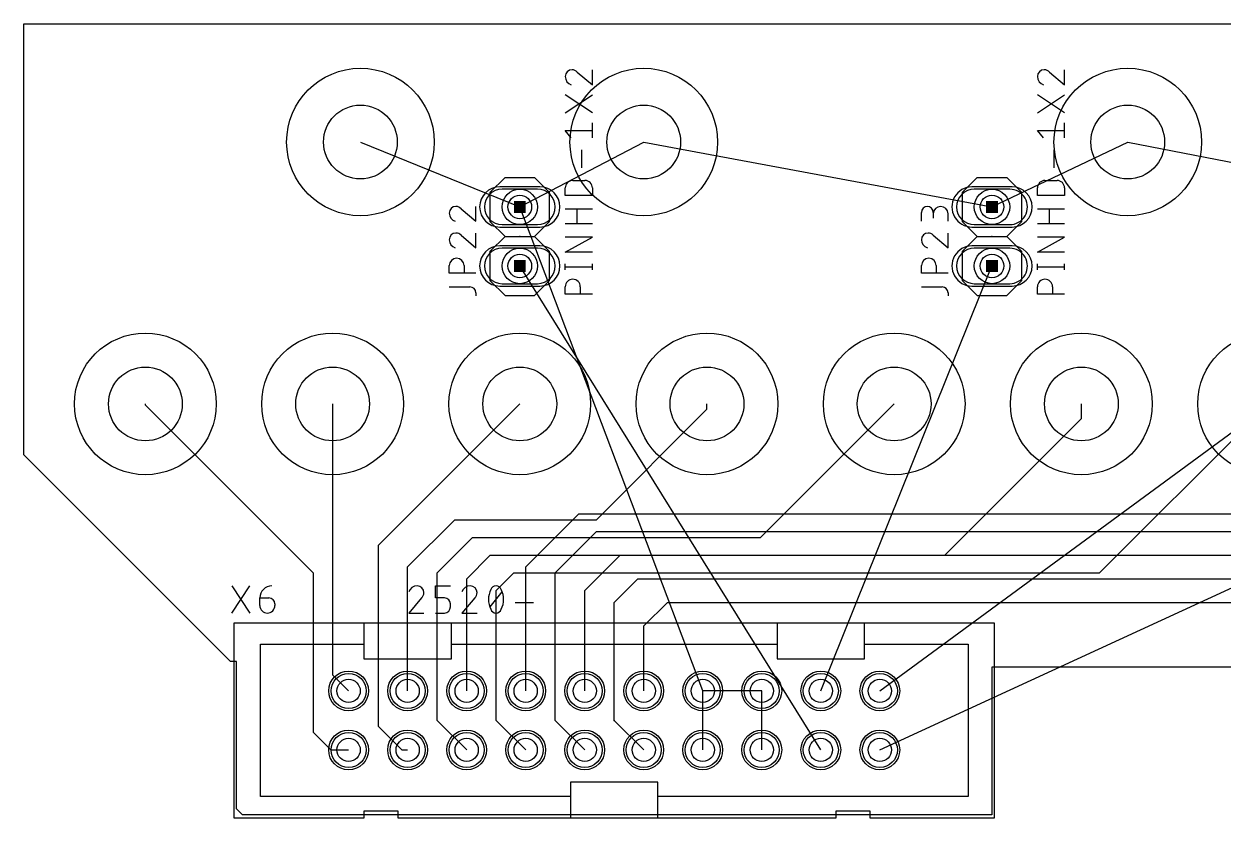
# Model space of a CAD drawing. Extents: x -1.9 to 15.8, y 0 to 5.9.
# Drawn here: x -1.95 to 0.081, y 4.545 to 5.89 of the extents above; entities that cross this region are included whole.
import ezdxf

# ---------------------------------------------------------------- set-up
doc = ezdxf.new("R2010")
doc.units = 0
for name, color, linetype in [('1', 12, 'CONTINUOUS'), ('15', 30, 'CONTINUOUS'), ('17', 110, 'CONTINUOUS'), ('18', 110, 'CONTINUOUS'), ('19', 53, 'CONTINUOUS'), ('21', 253, 'CONTINUOUS'), ('23', 53, 'CONTINUOUS'), ('25', 253, 'CONTINUOUS'), ('27', 253, 'CONTINUOUS'), ('29', 253, 'CONTINUOUS'), ('30', 253, 'CONTINUOUS'), ('44', 253, 'CONTINUOUS'), ('46', 140, 'CONTINUOUS'), ('51', 253, 'CONTINUOUS')]:
    doc.layers.add(name, color=color, linetype=linetype)

# ---------------------------------------------------------------- blocks, each defined once
blk = doc.blocks.new('RECT')
blk.add_solid([(-0.5, -0.5), (0.5, -0.5), (-0.5, 0.5), (0.5, 0.5)])
blk = doc.blocks.new('LONGP100')
blk.add_lwpolyline([(-0.5, -0.5), (0.5, -0.5, 1), (0.5, 0.5), (-0.5, 0.5, 1)], format="xyb", close=True)
blk = doc.blocks.new('ROUNDP')
blk.add_circle((0, 0), 0.5)
blk = doc.blocks.new('ROUNDV')
blk.add_circle((0, 0), 0.5)

msp = doc.modelspace()

# ---------------------------------------------------------------- linework, layer by layer
at = {"layer": '1'}
for p, q in [((-1.744313, 5.244313), (-1.744313, 5.24625)), ((-1.744313, 5.244313), (-1.46, 4.96)), ((-1.427165, 5.24625), (-1.427165, 4.787165)), ((-1.110017, 5.24625), (-1.35, 5.006267)), ((-0.79287, 5.23713), (-0.79287, 5.24625)), ((-0.701972, 5.02), (-0.475722, 5.24625)), ((-0.158574, 5.221426), (-0.158574, 5.24625)), ((-0.127676, 4.96), (0.158574, 5.24625)), ((-0.98, 5.05), (-0.79287, 5.23713)), ((-0.39, 4.99), (-0.158574, 5.221426)), ((-1.3, 4.97), (-1.22, 5.05)), ((-1.22, 5.05), (-0.98, 5.05)), ((-1.25, 4.96), (-1.19, 5.02)), ((-1.19, 5.02), (-0.701972, 5.02)), ((-1.35, 5.006267), (-1.35, 4.7)), ((-1.2, 4.95), (-1.16, 4.99)), ((-1.16, 4.99), (-0.39, 4.99)), ((-1.46, 4.96), (-1.46, 4.69)), ((-1.3, 4.76), (-1.3, 4.97)), ((-1.25, 4.71), (-1.25, 4.96)), ((-1.15, 4.93), (-1.12, 4.96)), ((-1.12, 4.96), (-0.127676, 4.96)), ((-1.2, 4.76), (-1.2, 4.95)), ((-1.15, 4.71), (-1.15, 4.93)), ((-1.427165, 4.787165), (-1.4, 4.76)), ((-1.35, 4.7), (-1.31, 4.66)), ((-1.2, 4.66), (-1.25, 4.71)), ((-1.1, 4.66), (-1.15, 4.71)), ((-1.46, 4.69), (-1.43, 4.66)), ((-1.43, 4.66), (-1.4, 4.66)), ((-1.31, 4.66), (-1.3, 4.66))]:
    msp.add_line(p, q, dxfattribs=at)
at = {"layer": '15'}
for p, q in [((-1.1, 4.97), (-1.01, 5.06)), ((-1.01, 5.06), (0.3, 5.06)), ((-1.05, 4.96), (-0.98, 5.03)), ((-0.98, 5.03), (0.62, 5.03)), ((-1, 4.93), (-0.94, 4.99)), ((-0.94, 4.99), (0.853767, 4.99)), ((-1.1, 4.76), (-1.1, 4.97)), ((-1.05, 4.71), (-1.05, 4.96)), ((-0.95, 4.91), (-0.91, 4.95)), ((-0.91, 4.95), (1.130915, 4.95)), ((-1, 4.76), (-1, 4.93)), ((-0.95, 4.71), (-0.95, 4.91)), ((-0.9, 4.87), (-0.86, 4.91)), ((-0.86, 4.91), (1.48, 4.91)), ((-0.9, 4.76), (-0.9, 4.87)), ((-1, 4.66), (-1.05, 4.71)), ((-0.9, 4.66), (-0.95, 4.71))]:
    msp.add_line(p, q, dxfattribs=at)
at = {"layer": '19'}
for p, q in [((-1.38, 5.69), (-1.11, 5.58)), ((-1.11, 5.58), (-0.9, 5.69)), ((-0.9, 5.69), (-0.31, 5.58)), ((-0.31, 5.58), (-0.08, 5.69)), ((-0.08, 5.69), (0.48, 5.58)), ((-0.8, 4.76), (-1.11, 5.58)), ((-0.6, 4.66), (-1.11, 5.48)), ((-0.6, 4.76), (-0.31, 5.48)), ((-0.5, 4.66), (1.28, 5.48)), ((-0.5, 4.76), (0.48, 5.48)), ((-0.7, 4.76), (-0.8, 4.76)), ((-0.8, 4.66), (-0.8, 4.76)), ((-0.7, 4.66), (-0.7, 4.76))]:
    msp.add_line(p, q, dxfattribs=at)
at = {"layer": '21'}
for p, q in [((-1.16, 5.605), (-1.135, 5.63)), ((-1.135, 5.63), (-1.085, 5.63)), ((-1.085, 5.63), (-1.06, 5.605)), ((-0.36, 5.605), (-0.335, 5.63)), ((-0.335, 5.63), (-0.285, 5.63)), ((-0.285, 5.63), (-0.26, 5.605)), ((-1.16, 5.555), (-1.16, 5.605)), ((-1.06, 5.605), (-1.06, 5.555)), ((-0.36, 5.555), (-0.36, 5.605)), ((-0.26, 5.605), (-0.26, 5.555)), ((-1.135, 5.53), (-1.16, 5.555)), ((-1.06, 5.555), (-1.085, 5.53)), ((-0.335, 5.53), (-0.36, 5.555)), ((-0.26, 5.555), (-0.285, 5.53)), ((-1.16, 5.505), (-1.135, 5.53)), ((-1.135, 5.53), (-1.085, 5.53)), ((-1.085, 5.53), (-1.06, 5.505)), ((-0.36, 5.505), (-0.335, 5.53)), ((-0.335, 5.53), (-0.285, 5.53)), ((-0.285, 5.53), (-0.26, 5.505)), ((-1.16, 5.455), (-1.16, 5.505)), ((-1.06, 5.505), (-1.06, 5.455)), ((-0.36, 5.455), (-0.36, 5.505)), ((-0.26, 5.505), (-0.26, 5.455)), ((-1.16, 5.455), (-1.135, 5.43)), ((-1.085, 5.43), (-1.06, 5.455)), ((-0.36, 5.455), (-0.335, 5.43)), ((-0.285, 5.43), (-0.26, 5.455)), ((-1.135, 5.43), (-1.085, 5.43)), ((-0.335, 5.43), (-0.285, 5.43)), ((-1.593701, 4.875354), (-1.374134, 4.875354)), ((-1.593701, 4.544646), (-1.593701, 4.875354)), ((-1.374134, 4.875354), (-1.225866, 4.875354)), ((-1.374134, 4.875354), (-1.374134, 4.814331)), ((-1.225866, 4.875354), (-0.674134, 4.875354)), ((-1.225866, 4.814331), (-1.225866, 4.875354)), ((-0.674134, 4.875354), (-0.525866, 4.875354)), ((-0.674134, 4.875354), (-0.674134, 4.814331)), ((-0.525866, 4.875354), (-0.306299, 4.875354)), ((-0.525866, 4.814331), (-0.525866, 4.875354)), ((-0.306299, 4.875354), (-0.306299, 4.544646)), ((-1.549409, 4.838937), (-1.374409, 4.838937)), ((-1.549409, 4.581063), (-1.549409, 4.838937)), ((-1.225787, 4.838937), (-0.674213, 4.838937)), ((-0.525591, 4.838937), (-0.350591, 4.838937)), ((-0.350591, 4.838937), (-0.350591, 4.581063)), ((-1.374134, 4.814331), (-1.225866, 4.814331)), ((-0.674134, 4.814331), (-0.525866, 4.814331)), ((-0.875866, 4.605669), (-1.024134, 4.605669)), ((-1.024134, 4.605669), (-1.024134, 4.544646)), ((-0.875866, 4.544646), (-0.875866, 4.605669)), ((-1.024134, 4.581063), (-1.549409, 4.581063)), ((-0.350591, 4.581063), (-0.875866, 4.581063)), ((-1.31622, 4.556457), (-1.374449, 4.556457)), ((-1.374449, 4.556457), (-1.374449, 4.544646)), ((-1.31622, 4.544646), (-1.31622, 4.556457)), ((-0.51622, 4.556457), (-0.574449, 4.556457)), ((-0.574449, 4.556457), (-0.574449, 4.544646)), ((-0.51622, 4.544646), (-0.51622, 4.556457)), ((-1.374449, 4.544646), (-1.593701, 4.544646)), ((-1.024134, 4.544646), (-1.31622, 4.544646)), ((-0.875866, 4.544646), (-1.024134, 4.544646)), ((-0.574449, 4.544646), (-0.875866, 4.544646)), ((-0.306299, 4.544646), (-0.51622, 4.544646))]:
    msp.add_line(p, q, dxfattribs=at)
at = {"layer": '23'}
for p in [(-1.11, 5.53), (-0.31, 5.53), (-0.95, 4.71)]:
    msp.add_point(p, dxfattribs=at)
at = {"layer": '25'}
for p, q in [((-1.2095, 5.577044), (-1.1845, 5.555794)), ((-1.1845, 5.555794), (-1.1845, 5.580794)), ((-0.4295, 5.555794), (-0.4295, 5.570794)), ((-0.4095, 5.570794), (-0.4095, 5.560794)), ((-0.3845, 5.555794), (-0.3845, 5.568294)), ((-1.2095, 5.532044), (-1.1845, 5.510794)), ((-1.1845, 5.510794), (-1.1845, 5.535794)), ((-0.4095, 5.532044), (-0.3845, 5.510794)), ((-0.3845, 5.510794), (-0.3845, 5.535794)), ((-1.2295, 5.468044), (-1.2295, 5.480544)), ((-1.1845, 5.468044), (-1.2295, 5.468044)), ((-1.2045, 5.480544), (-1.2045, 5.468044)), ((-0.4295, 5.468044), (-0.4295, 5.480544)), ((-0.3845, 5.468044), (-0.4295, 5.468044)), ((-0.4045, 5.480544), (-0.4045, 5.468044)), ((-1.2295, 5.4445), (-1.1945, 5.4445)), ((-0.4295, 5.4445), (-0.3945, 5.4445)), ((-1.1845, 5.4345), (-1.1845, 5.4295)), ((-0.3845, 5.4345), (-0.3845, 5.4295)), ((-1.598, 4.892), (-1.567333, 4.938)), ((-1.598, 4.938), (-1.567333, 4.892)), ((-1.550445, 4.917555), (-1.535111, 4.917555)), ((-1.550445, 4.904778), (-1.550445, 4.917555)), ((-1.524889, 4.907333), (-1.524889, 4.904778))]:
    msp.add_line(p, q, dxfattribs=at)
for centre, radius, start, end in [((-1.21825, 5.569544), 0.01125, 90, 180), ((-1.215047, 5.569544), 0.014453, 180, 252.054747), ((-1.21825, 5.568711), 0.012083, 43.602748, 90.00007), ((-0.4195, 5.570794), 0.01, 0, 180), ((-0.397, 5.568294), 0.0125, 0, 180), ((-1.21825, 5.524544), 0.01125, 90, 180), ((-1.21825, 5.523711), 0.012083, 43.602748, 90.00007), ((-0.41825, 5.524544), 0.01125, 90, 180), ((-0.41825, 5.523711), 0.012083, 43.602748, 90.00007), ((-1.215047, 5.524544), 0.014453, 180, 252.054747), ((-0.415047, 5.524544), 0.014453, 180, 252.054747), ((-1.217, 5.480544), 0.0125, 0, 180), ((-0.417, 5.480544), 0.0125, 0, 180), ((-1.1945, 5.4345), 0.01, 0, 90), ((-0.3945, 5.4345), 0.01, 0, 90), ((-1.53, 4.917555), 0.020444, 90, 180), ((-1.535111, 4.907333), 0.010222, 0, 90), ((-1.537667, 4.904778), 0.012778, 180, 0)]:
    msp.add_arc(centre, radius, start, end, dxfattribs=at)
at = {"layer": '27'}
for p, q in [((-0.987, 5.786833), (-0.987, 5.812388)), ((-0.187, 5.786833), (-0.187, 5.812388)), ((-1.012555, 5.808555), (-0.987, 5.786833)), ((-0.212555, 5.808555), (-0.187, 5.786833)), ((-0.987, 5.739277), (-1.033, 5.769944)), ((-1.033, 5.739277), (-0.987, 5.769944)), ((-0.187, 5.739277), (-0.233, 5.769944)), ((-0.233, 5.739277), (-0.187, 5.769944)), ((-1.022778, 5.696833), (-1.033, 5.70961)), ((-1.033, 5.70961), (-0.987, 5.70961)), ((-0.987, 5.696833), (-0.987, 5.722388)), ((-0.222778, 5.696833), (-0.233, 5.70961)), ((-0.233, 5.70961), (-0.187, 5.70961)), ((-0.187, 5.696833), (-0.187, 5.722388)), ((-1.004889, 5.646277), (-1.004889, 5.676944)), ((-0.204889, 5.646277), (-0.204889, 5.676944)), ((-1.033, 5.599333), (-1.033, 5.612111)), ((-1.020222, 5.624888), (-0.999778, 5.624888)), ((-0.987, 5.612111), (-0.987, 5.599333)), ((-0.233, 5.599333), (-0.233, 5.612111)), ((-0.220222, 5.624888), (-0.199778, 5.624888)), ((-0.187, 5.612111), (-0.187, 5.599333)), ((-0.987, 5.599333), (-1.033, 5.599333)), ((-0.187, 5.599333), (-0.233, 5.599333)), ((-1.033, 5.576889), (-0.987, 5.576889)), ((-1.012555, 5.551333), (-1.012555, 5.576889)), ((-0.233, 5.576889), (-0.187, 5.576889)), ((-0.212555, 5.551333), (-0.212555, 5.576889)), ((-0.987, 5.551333), (-1.033, 5.551333)), ((-0.187, 5.551333), (-0.233, 5.551333)), ((-1.033, 5.503333), (-0.987, 5.528889)), ((-0.987, 5.528889), (-1.033, 5.528889)), ((-0.233, 5.503333), (-0.187, 5.528889)), ((-0.187, 5.528889), (-0.233, 5.528889)), ((-0.987, 5.503333), (-1.033, 5.503333)), ((-0.187, 5.503333), (-0.233, 5.503333)), ((-1.033, 5.4735), (-1.033, 5.483722)), ((-1.033, 5.478611), (-0.987, 5.478611)), ((-0.987, 5.4735), (-0.987, 5.483722)), ((-0.233, 5.4735), (-0.233, 5.483722)), ((-0.233, 5.478611), (-0.187, 5.478611)), ((-0.187, 5.4735), (-0.187, 5.483722)), ((-1.033, 5.432), (-1.033, 5.444778)), ((-1.007444, 5.444778), (-1.007444, 5.432)), ((-0.233, 5.432), (-0.233, 5.444778)), ((-0.207444, 5.444778), (-0.207444, 5.432)), ((-0.987, 5.432), (-1.033, 5.432)), ((-0.187, 5.432), (-0.233, 5.432)), ((-1.253, 4.917555), (-1.253, 4.938)), ((-1.253, 4.938), (-1.227445, 4.938)), ((-1.276278, 4.917555), (-1.298, 4.892)), ((-1.237667, 4.917555), (-1.253, 4.917555)), ((-1.186278, 4.917555), (-1.208, 4.892)), ((-1.160445, 4.902222), (-1.14, 4.927778)), ((-1.227445, 4.902222), (-1.227445, 4.907333)), ((-1.117556, 4.909889), (-1.086889, 4.909889)), ((-1.298, 4.892), (-1.272445, 4.892)), ((-1.253, 4.892), (-1.237667, 4.892)), ((-1.208, 4.892), (-1.182445, 4.892))]:
    msp.add_line(p, q, dxfattribs=at)
for centre, radius, start, end in [((-1.0215, 5.800888), 0.0115, 90, 180), ((-1.0215, 5.800036), 0.012352, 43.604016, 89.999564), ((-0.2215, 5.800888), 0.0115, 90, 180), ((-0.2215, 5.800036), 0.012352, 43.604016, 89.999564), ((-1.018226, 5.800888), 0.014774, 180.000114, 252.05493), ((-0.218226, 5.800888), 0.014774, 180.000114, 252.05493), ((-1.020222, 5.612111), 0.012778, 90, 180), ((-0.999778, 5.612111), 0.012778, 0, 90), ((-0.220222, 5.612111), 0.012778, 90, 180), ((-0.199778, 5.612111), 0.012778, 0, 90), ((-1.020222, 5.444778), 0.012778, 0, 180), ((-0.220222, 5.444778), 0.012778, 0, 180), ((-1.283945, 4.923226), 0.014774, 89.999899, 162.055623), ((-1.283945, 4.9265), 0.0115, 0, 90), ((-1.193945, 4.923226), 0.014774, 89.999899, 162.055623), ((-1.193945, 4.9265), 0.0115, 0, 90), ((-1.150223, 4.928544), 0.009456, 89.999952, 161.075106), ((-1.150223, 4.928544), 0.009456, 18.925852, 89.999837), ((-1.284797, 4.9265), 0.012352, 313.603809, 359.99977), ((-1.237667, 4.907333), 0.010222, 0, 90), ((-1.194797, 4.9265), 0.012352, 313.603809, 359.99977), ((-1.125093, 4.915), 0.037907, 154.010937, 180.000077), ((-1.175352, 4.915), 0.037907, 359.999882, 25.989103), ((-1.237667, 4.902222), 0.010222, 270, 0), ((-1.125092, 4.915), 0.037908, 180.000032, 205.988768), ((-1.150223, 4.901456), 0.009456, 198.925396, 269.999845), ((-1.150223, 4.901456), 0.009456, 269.999994, 341.073274), ((-1.175353, 4.915), 0.037908, 334.011191, 0.000009)]:
    msp.add_arc(centre, radius, start, end, dxfattribs=at)
at = {"layer": '44'}
for centre, radius in [((-1.38, 5.69), 0.0625), ((-0.9, 5.69), 0.0625), ((-0.08, 5.69), 0.0625), ((-1.11, 5.58), 0.02), ((-0.31, 5.58), 0.02), ((-1.11, 5.48), 0.02), ((-0.31, 5.48), 0.02), ((-1.744313, 5.24625), 0.0625), ((-1.427165, 5.24625), 0.0625), ((-1.110017, 5.24625), 0.0625), ((-0.79287, 5.24625), 0.0625), ((-0.475722, 5.24625), 0.0625), ((-0.158574, 5.24625), 0.0625), ((-1.4, 4.76), 0.019685), ((-1.3, 4.76), 0.019685), ((-1.2, 4.76), 0.019685), ((-1.1, 4.76), 0.019685), ((-1, 4.76), 0.019685), ((-0.9, 4.76), 0.019685), ((-0.8, 4.76), 0.019685), ((-0.7, 4.76), 0.019685), ((-0.6, 4.76), 0.019685), ((-0.5, 4.76), 0.019685), ((-1.4, 4.66), 0.019685), ((-1.3, 4.66), 0.019685), ((-1.2, 4.66), 0.019685), ((-1.1, 4.66), 0.019685), ((-1, 4.66), 0.019685), ((-0.9, 4.66), 0.019685), ((-0.8, 4.66), 0.019685), ((-0.7, 4.66), 0.019685), ((-0.6, 4.66), 0.019685), ((-0.5, 4.66), 0.019685)]:
    msp.add_circle(centre, radius, dxfattribs=at)
at = {"layer": '46'}
for p, q in [((-1.95, 5.89), (1.95, 5.89)), ((-1.95, 5.16), (-1.95, 5.89)), ((-1.6, 4.81), (-1.95, 5.16)), ((-1.59, 4.81), (-1.6, 4.81)), ((-1.59, 4.56), (-1.59, 4.81)), ((1.71, 4.8), (-0.31, 4.8)), ((-0.31, 4.8), (-0.31, 4.55)), ((-1.58, 4.55), (-1.59, 4.56)), ((-0.31, 4.55), (-1.58, 4.55))]:
    msp.add_line(p, q, dxfattribs=at)

# ---------------------------------------------------------------- block references
at = {"layer": '17', "xscale": 0.06, "yscale": 0.06, "rotation": 180}
for name, p in [('LONGP100', (-1.11, 5.58)), ('LONGP100', (-1.11, 5.58)), ('ROUNDP', (-1.11, 5.58)), ('ROUNDP', (-1.11, 5.58)), ('LONGP100', (-0.31, 5.58)), ('LONGP100', (-0.31, 5.58)), ('ROUNDP', (-0.31, 5.58)), ('ROUNDP', (-0.31, 5.58)), ('LONGP100', (-1.11, 5.48)), ('LONGP100', (-1.11, 5.48)), ('ROUNDP', (-1.11, 5.48)), ('ROUNDP', (-1.11, 5.48)), ('LONGP100', (-0.31, 5.48)), ('LONGP100', (-0.31, 5.48)), ('ROUNDP', (-0.31, 5.48)), ('ROUNDP', (-0.31, 5.48))]:
    msp.add_blockref(name, p, dxfattribs=at)
at = {"layer": '17', "xscale": 0.05937, "yscale": 0.05937}
for p in [(-1.4, 4.76), (-1.4, 4.76), (-1.4, 4.76), (-1.4, 4.76), (-1.3, 4.76), (-1.3, 4.76), (-1.3, 4.76), (-1.3, 4.76), (-1.2, 4.76), (-1.2, 4.76), (-1.2, 4.76), (-1.2, 4.76), (-1.1, 4.76), (-1.1, 4.76), (-1.1, 4.76), (-1.1, 4.76), (-1, 4.76), (-1, 4.76), (-1, 4.76), (-1, 4.76), (-0.9, 4.76), (-0.9, 4.76), (-0.9, 4.76), (-0.9, 4.76), (-0.8, 4.76), (-0.8, 4.76), (-0.8, 4.76), (-0.8, 4.76), (-0.7, 4.76), (-0.7, 4.76), (-0.7, 4.76), (-0.7, 4.76), (-0.6, 4.76), (-0.6, 4.76), (-0.6, 4.76), (-0.6, 4.76), (-0.5, 4.76), (-0.5, 4.76), (-0.5, 4.76), (-0.5, 4.76), (-1.4, 4.66), (-1.4, 4.66), (-1.4, 4.66), (-1.4, 4.66), (-1.3, 4.66), (-1.3, 4.66), (-1.3, 4.66), (-1.3, 4.66), (-1.2, 4.66), (-1.2, 4.66), (-1.2, 4.66), (-1.2, 4.66), (-1.1, 4.66), (-1.1, 4.66), (-1.1, 4.66), (-1.1, 4.66), (-1, 4.66), (-1, 4.66), (-1, 4.66), (-1, 4.66), (-0.9, 4.66), (-0.9, 4.66), (-0.9, 4.66), (-0.9, 4.66), (-0.8, 4.66), (-0.8, 4.66), (-0.8, 4.66), (-0.8, 4.66), (-0.7, 4.66), (-0.7, 4.66), (-0.7, 4.66), (-0.7, 4.66), (-0.6, 4.66), (-0.6, 4.66), (-0.6, 4.66), (-0.6, 4.66), (-0.5, 4.66), (-0.5, 4.66), (-0.5, 4.66), (-0.5, 4.66)]:
    msp.add_blockref('ROUNDP', p, dxfattribs=at)
at = {"layer": '18'}
for p, xscale, yscale in [((-1.38, 5.69), 0.25, 0.25), ((-1.38, 5.69), 0.25, 0.25), ((-0.9, 5.69), 0.25, 0.25), ((-0.9, 5.69), 0.25, 0.25), ((-0.08, 5.69), 0.25, 0.25), ((-0.08, 5.69), 0.25, 0.25), ((-1.744313, 5.24625), 0.24, 0.24), ((-1.744313, 5.24625), 0.24, 0.24), ((-1.427165, 5.24625), 0.24, 0.24), ((-1.427165, 5.24625), 0.24, 0.24), ((-1.110017, 5.24625), 0.24, 0.24), ((-1.110017, 5.24625), 0.24, 0.24), ((-0.79287, 5.24625), 0.24, 0.24), ((-0.79287, 5.24625), 0.24, 0.24), ((-0.475722, 5.24625), 0.24, 0.24), ((-0.475722, 5.24625), 0.24, 0.24), ((-0.158574, 5.24625), 0.24, 0.24), ((-0.158574, 5.24625), 0.24, 0.24), ((0.158574, 5.24625), 0.24, 0.24), ((0.158574, 5.24625), 0.24, 0.24)]:
    msp.add_blockref('ROUNDV', p, dxfattribs=dict(at, xscale=xscale, yscale=yscale))
at = {"layer": '29', "xscale": 0.068, "yscale": 0.068, "rotation": 180}
for p in [(-1.11, 5.58), (-0.31, 5.58), (-1.11, 5.48), (-0.31, 5.48)]:
    msp.add_blockref('LONGP100', p, dxfattribs=at)
at = {"layer": '29', "xscale": 0.06737, "yscale": 0.06737}
for p in [(-1.4, 4.76), (-1.3, 4.76), (-1.2, 4.76), (-1.1, 4.76), (-1, 4.76), (-0.9, 4.76), (-0.8, 4.76), (-0.7, 4.76), (-0.6, 4.76), (-0.5, 4.76), (-1.4, 4.66), (-1.3, 4.66), (-1.2, 4.66), (-1.1, 4.66), (-1, 4.66), (-0.9, 4.66), (-0.8, 4.66), (-0.7, 4.66), (-0.6, 4.66), (-0.5, 4.66)]:
    msp.add_blockref('ROUNDP', p, dxfattribs=at)
at = {"layer": '30', "xscale": 0.068, "yscale": 0.068, "rotation": 180}
for p in [(-1.11, 5.58), (-0.31, 5.58), (-1.11, 5.48), (-0.31, 5.48)]:
    msp.add_blockref('LONGP100', p, dxfattribs=at)
at = {"layer": '30', "xscale": 0.06737, "yscale": 0.06737}
for p in [(-1.4, 4.76), (-1.3, 4.76), (-1.2, 4.76), (-1.1, 4.76), (-1, 4.76), (-0.9, 4.76), (-0.8, 4.76), (-0.7, 4.76), (-0.6, 4.76), (-0.5, 4.76), (-1.4, 4.66), (-1.3, 4.66), (-1.2, 4.66), (-1.1, 4.66), (-1, 4.66), (-0.9, 4.66), (-0.8, 4.66), (-0.7, 4.66), (-0.6, 4.66), (-0.5, 4.66)]:
    msp.add_blockref('ROUNDP', p, dxfattribs=at)
at = {"layer": '51', "xscale": 0.02, "yscale": 0.02, "rotation": 90}
for p in [(-1.11, 5.58), (-0.31, 5.58), (-1.11, 5.48), (-0.31, 5.48)]:
    msp.add_blockref('RECT', p, dxfattribs=at)

doc.saveas('drawing.dxf')
